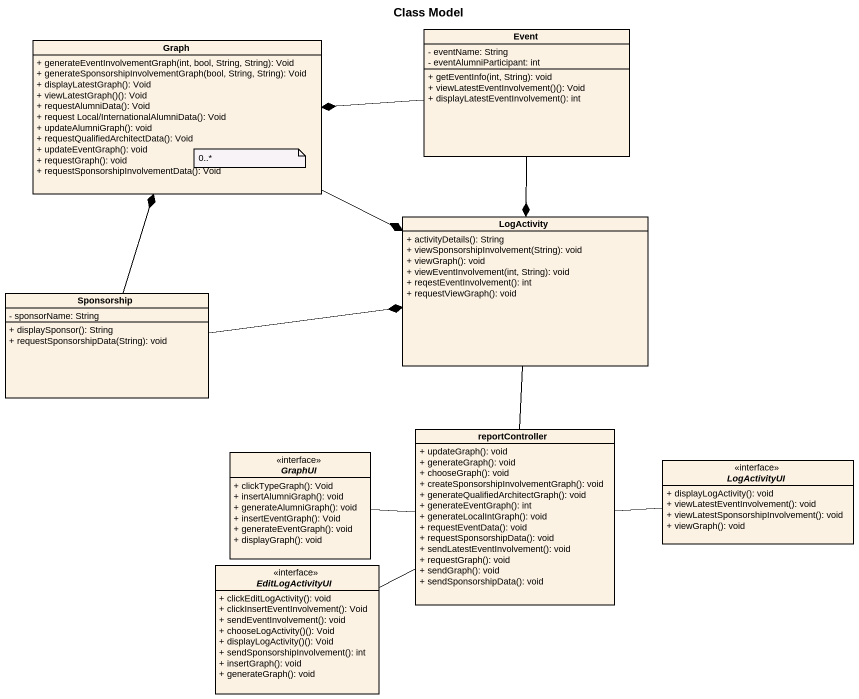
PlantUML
@startuml
title Class Model
hide circle
hide empty members
skinparam classAttributeIconSize 0
class Graph {
  + generateEventInvolvementGraph(int, bool, String, String): Void
  + generateSponsorshipInvolvementGraph(bool, String, String): Void
  + displayLatestGraph(): Void
  + viewLatestGraph()(): Void
  + requestAlumniData(): Void
  + request Local/InternationalAlumniData(): Void
  + updateAlumniGraph(): void
  + requestQualifiedArchitectData(): Void
  + updateEventGraph(): void
  + requestGraph(): void
  + requestSponsorshipInvolvementData(): Void
}
class Event {
  - eventName: String
  - eventAlumniParticipant: int
  + getEventInfo(int, String): void
  + viewLatestEventInvolvement()(): Void
  + displayLatestEventInvolvement(): int
}
class LogActivity {
  + activityDetails(): String
  + viewSponsorshipInvolvement(String): void
  + viewGraph(): void
  + viewEventInvolvement(int, String): void
  + reqestEventInvolvement(): int
  + requestViewGraph(): void
}
class Sponsorship {
  - sponsorName: String
  + displaySponsor(): String
  + requestSponsorshipData(String): void
}
interface GraphUI {
  + clickTypeGraph(): Void
  + insertAlumniGraph(): void
  + generateAlumniGraph(): void
  + insertEventGraph(): Void
  + generateEventGraph(): void
  + displayGraph(): void
}
class reportController {
  + updateGraph(): void
  + generateGraph(): void
  + chooseGraph(): void
  + createSponsorshipInvolvementGraph(): void
  + generateQualifiedArchitectGraph(): void
  + generateEventGraph(): int
  + generateLocalIntGraph(): void
  + requestEventData(): void
  + requestSponsorshipData(): void
  + sendLatestEventInvolvement(): void
  + requestGraph(): void
  + sendGraph(): void
  + sendSponsorshipData(): void
}
interface LogActivityUI {
  + displayLogActivity(): void
  + viewLatestEventInvolvement(): void
  + viewLatestSponsorshipInvolvement(): void
  + viewGraph(): void
}
interface EditLogActivityUI {
  + clickEditLogActivity(): void
  + clickInsertEventInvolvement(): Void
  + sendEventInvolvement(): void
  + chooseLogActivity()(): Void
  + displayLogActivity()(): Void
  + sendSponsorshipInvolvement(): int
  + insertGraph(): void
  + generateGraph(): void
}
Graph -right-* LogActivity
Event -left-* Graph
Event --* LogActivity
LogActivity -- reportController
Sponsorship -up-* Graph
Sponsorship -right-* LogActivity
GraphUI -right- reportController
LogActivityUI -left- reportController
EditLogActivityUI -right- reportController
note as N1
  0..*
end note
@enduml
